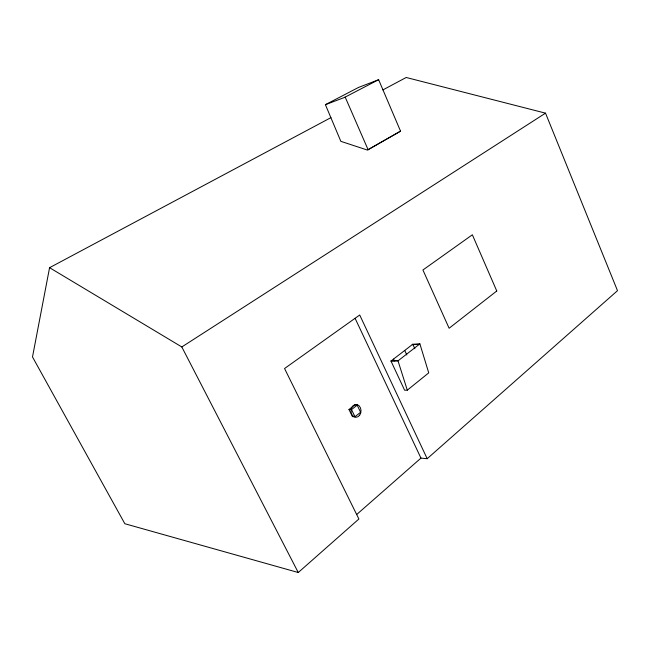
<?xml version="1.0" encoding="UTF-8"?>
<svg xmlns="http://www.w3.org/2000/svg" width="650" height="650" viewBox="0 0 650 650"><rect width="100%" height="100%" fill="white"/><g stroke="black" fill="none" stroke-linecap="round" stroke-linejoin="round"><path stroke-width="0.97" d="M330.931 117.626L49.571 267.686L32.5 356.956L124.841 523.729L298.261 572.52L358.889 519.001L284.554 368.526L359.71 315.006L427.188 458.697L617.5 290.68L545.521 113.149L406.201 77.48L382.907 89.903M356.631 514.564L420.956 458.112L427.188 458.697M407.298 390.171L428.732 372.864L419.884 343.874L412.791 344.232L390.983 361.051L404.609 390.211L407.298 390.171L398.011 360.839L419.884 343.874M353.917 405.624L348.985 409.5L352.43 416.626L354.973 416.739L360.596 412.271L357.167 405.145L354.624 405.072M348.985 409.5L351.52 409.589L357.167 405.145M49.571 267.686L181.813 346.954L545.521 113.149M368.298 149.565L400.546 131.162L378.633 79.706L358.475 87.466L325.406 104.674L340.852 141.343L367.421 150.069L400.546 131.162M325.406 104.674L344.484 97.451L378.633 79.706M344.484 97.451L345.215 97.175L368.168 149.857M412.23 344.662L419.323 344.313M391.259 360.839L398.287 360.62M390.983 361.051L398.011 360.839M181.813 346.954L298.261 572.52M351.52 409.589L354.973 416.739M355.095 318.305L420.956 458.112M393.551 359.076L394.396 360.888M404.731 350.447L406.819 354.965M412.791 344.232L414.854 348.725M496.762 290.989L449.118 328.25L422.923 269.994L472.355 234.788L496.762 290.989M359.645 415.236A6.402 5.021 -88.9 0 0 357.175 404.633A6.402 5.021 -88.9 0 0 351.187 412.75A6.402 5.021 -88.9 0 0 359.645 415.236"/></g></svg>
